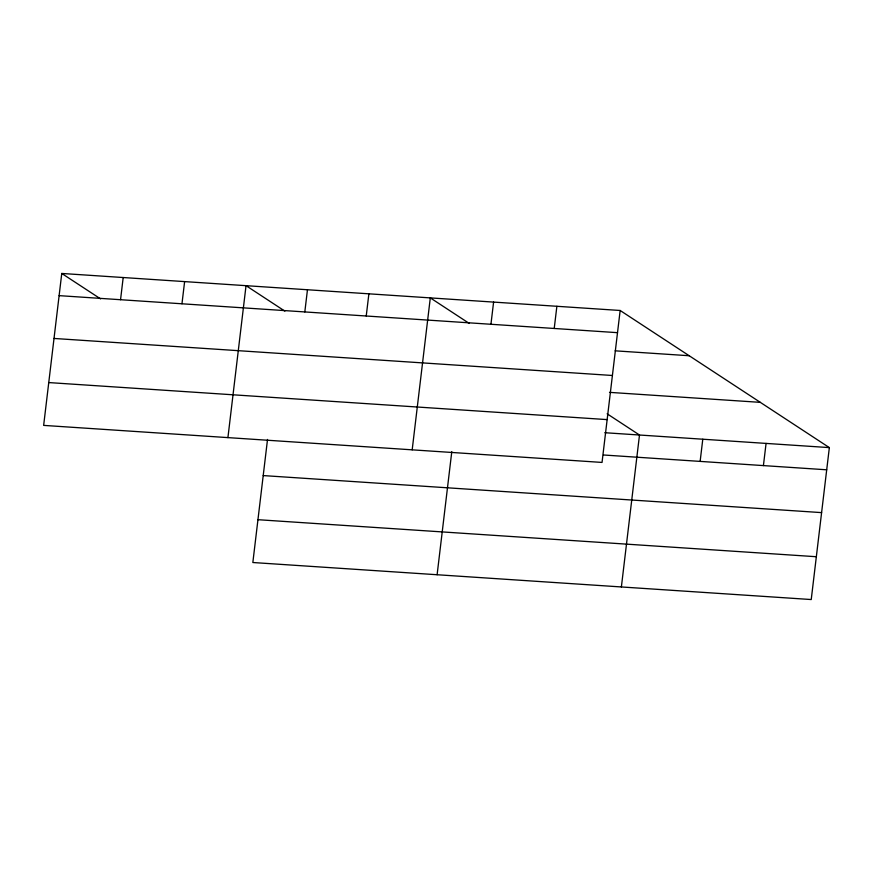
<?xml version="1.0" encoding="UTF-8"?>
<svg xmlns="http://www.w3.org/2000/svg" width="873" height="873" viewBox="0 0 873 873"><rect width="100%" height="100%" fill="white"/><g stroke="black" fill="none" stroke-linecap="round" stroke-linejoin="round"><path stroke-width="1.31" d="M61.765 273.456L43.65 425.391L602.043 462.428L620.157 310.482L61.765 273.456L100.602 298.904M120.55 299.712L123.191 277.527M181.966 303.782L184.618 281.597M227.918 437.613L246.033 285.667L284.871 311.126M267.52 439.446L252.843 562.518L811.235 599.544L829.35 447.609L620.157 310.482M304.819 311.934L307.46 289.749M366.234 316.004L368.886 293.819M412.187 449.835L430.302 297.889L469.139 323.348M437.111 574.74L451.788 451.668M490.942 324.276L493.594 302.091M554.224 328.466L556.876 306.292M621.38 586.962L639.494 435.016L607.139 413.802M700.135 461.391L702.787 439.217M763.417 465.593L766.068 443.408M59.124 295.641L617.517 332.668M615.138 350.826L689.19 355.737M54.017 338.451L612.41 375.488M609.507 392.359L760.318 402.355M48.757 382.57L607.15 419.607M604.782 432.713L829.35 447.609M603.472 454.986L826.709 469.794M263.209 475.578L821.602 512.615M257.95 519.697L816.342 556.723"/></g></svg>
